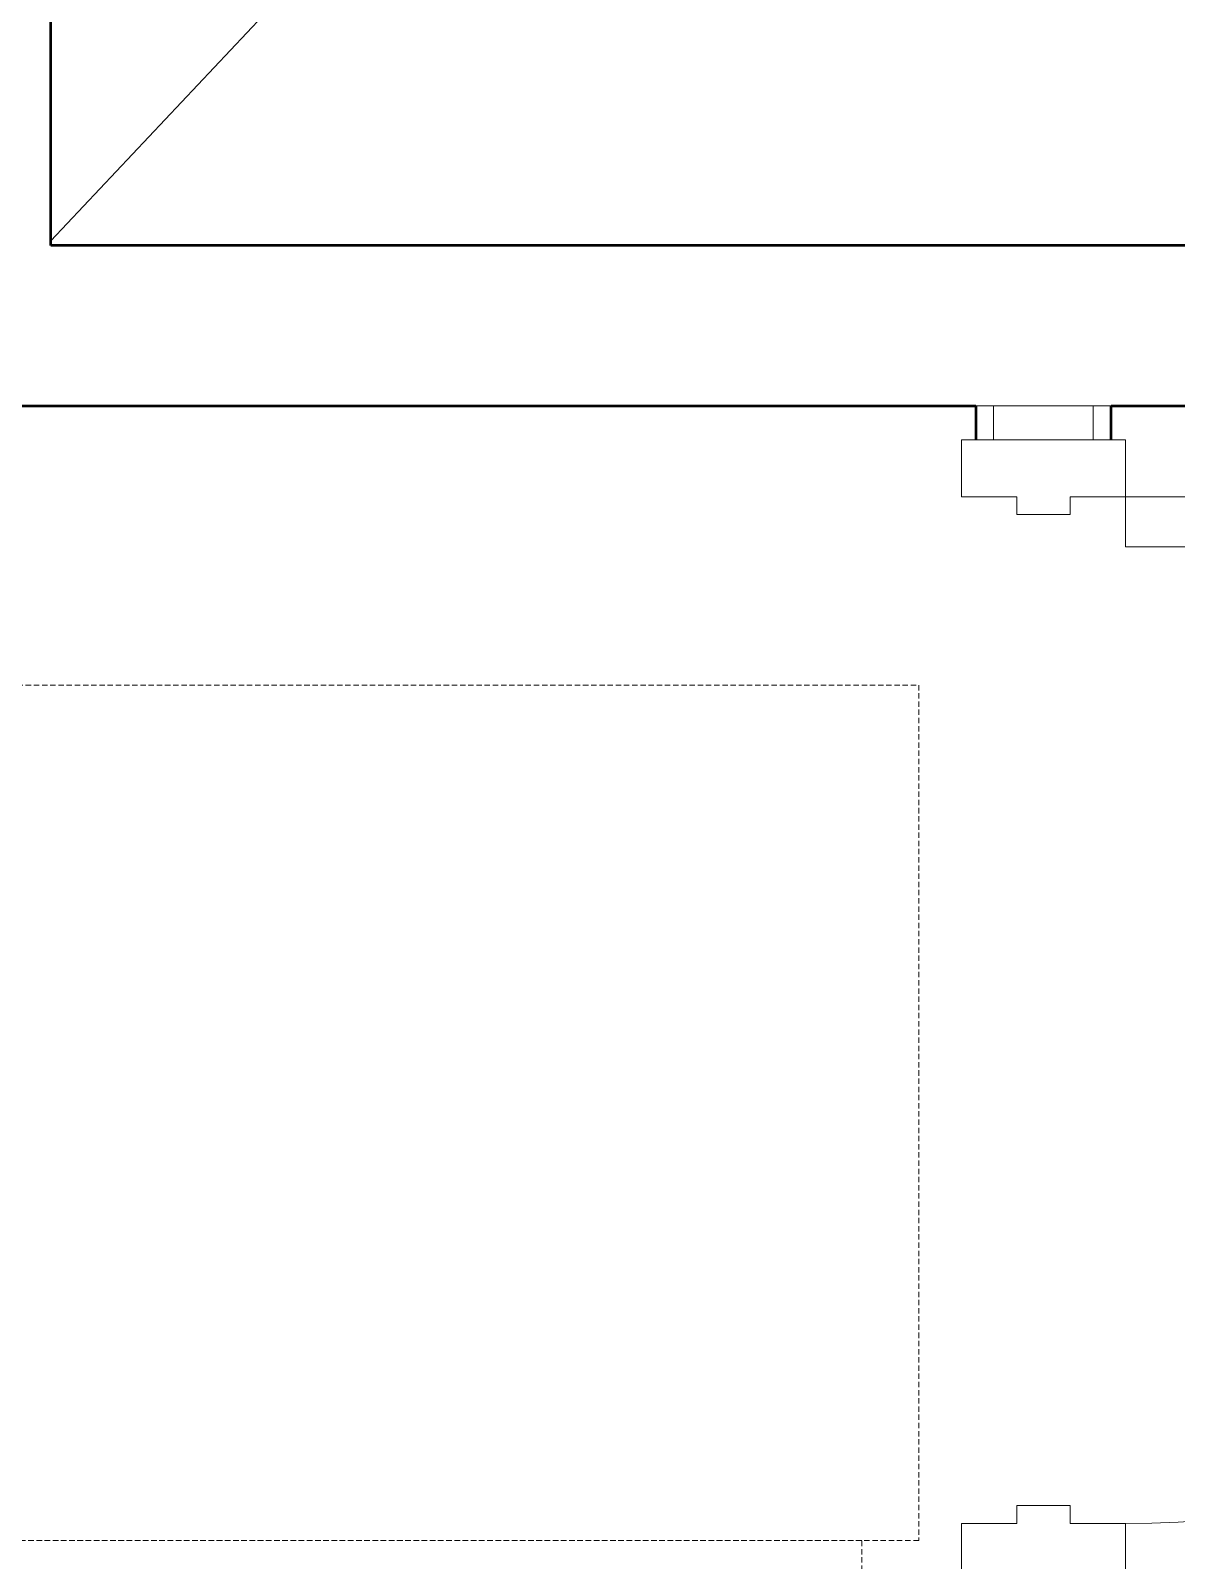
# Model space of a CAD drawing. Header units: inches. Extents: x -4235 to -464, y 9767 to 12463.
# Drawn here: x -2750.3 to -2710.1, y 11908.9 to 11962.5 of the extents above; entities that cross this region are included whole.
import ezdxf

# ---------------------------------------------------------------- set-up
doc = ezdxf.new("R2010")
doc.units = ezdxf.units.IN
doc.header["$MEASUREMENT"] = 0
doc.linetypes.add('Hidden', pattern=[0.28125, 0.1875, -0.09375])
for name, color, linetype, lineweight in [('0-1', 7, 'Continuous', 5), ('0-3', 90, 'Continuous', 20), ('A-DOOR-1', 90, 'Continuous', 20), ('A-DOOR-2', 7, 'Continuous', 9), ('A-DOOR-FRAM-1', 90, 'Continuous', 20), ('A-FLOR-5', 254, 'Continuous', 13), ('A-WALL-3', 50, 'Continuous', 13), ('I-WALL-1', 250, 'Continuous', 50), ('P-SANR-FIXT-1', 7, 'Hidden', 9), ('S-FNDN-2', 250, 'Continuous', 50)]:
    doc.layers.add(name, color=color, linetype=linetype, lineweight=lineweight)

# ---------------------------------------------------------------- blocks, each defined once
blk = doc.blocks.new('Plbg-Sink Wall Mounted-UH - Sink-403447-BACKGROUND - BASEMENT')
at = {"layer": 'P-SANR-FIXT-1'}
for p, q in [((-15, -58), (-15, -10)), ((15, -10), (15, -58)), ((15, -58), (-15, -58))]:
    blk.add_line(p, q, dxfattribs=at)
blk = doc.blocks.new('Plbg-Toilet Wall Mount FV-UH - _ALL_ADA-2016927-BACKGROUND - BASEMENT')
at = {"layer": 'P-SANR-FIXT-1'}
for p, q in [((42, -56), (42, 0)), ((-18, -56), (42, -56))]:
    blk.add_line(p, q, dxfattribs=at)
blk = doc.blocks.new('HOLLOW METAL - COMMON_3-0 x 7-0 - WD DOOR-2211292-BACKGROUND - BASEMENT')
at = {"layer": 'A-DOOR-1'}
for p, q in [((16.25, -3.125), (18, -3.125)), ((16.25, -39.125), (16.25, -3.125)), ((18, -3.125), (18, -39.125)), ((18, -39.125), (16.25, -39.125))]:
    blk.add_line(p, q, dxfattribs=at)
at = {"layer": 'A-DOOR-2'}
blk.add_arc((18, -3.125), 36, 180, 270, dxfattribs=at)
at = {"layer": 'A-DOOR-FRAM-1'}
for p, q in [((-20, 2.625), (-18, 2.625)), ((-20, -3.125), (-20, 2.625)), ((-18, 2.625), (-18, 0.6875)), ((18, 2.625), (20, 2.625)), ((18, 0.6875), (18, 2.625)), ((20, 2.625), (20, -3.125)), ((-18, 0.6875), (-17.375, 0.6875)), ((-17.375, 0.6875), (-17.375, -1.1875)), ((17.375, 0.6875), (18, 0.6875)), ((17.375, -1.1875), (17.375, 0.6875)), ((-18, -1.1875), (-18, -3.125)), ((-17.375, -1.1875), (-18, -1.1875)), ((18, -1.1875), (17.375, -1.1875)), ((18, -3.125), (18, -1.1875)), ((-18, -3.125), (-20, -3.125)), ((20, -3.125), (18, -3.125))]:
    blk.add_line(p, q, dxfattribs=at)
blk = doc.blocks.new('CTR - 1st Phase - Common Walls_rvt-1-BACKGROUND - BASEMENT')
at = {"layer": 'A-WALL-3'}
for p, q in [((-2716.474, 11949.352), (-2717.099, 11949.352)), ((-2717.099, 11949.352), (-2716.474, 11949.352)), ((-2712.974, 11949.352), (-2716.474, 11949.352)), ((-2716.474, 11949.352), (-2716.474, 11948.164)), ((-2716.474, 11949.352), (-2712.974, 11949.352)), ((-2712.349, 11949.352), (-2712.974, 11949.352)), ((-2712.974, 11949.352), (-2712.974, 11948.164)), ((-2712.974, 11949.352), (-2712.349, 11949.352))]:
    blk.add_line(p, q, dxfattribs=at)
at = {"layer": 'I-WALL-1'}
for p, q in [((-2717.099, 11949.352), (-2717.099, 11948.164)), ((-2712.349, 11948.164), (-2712.349, 11949.352))]:
    blk.add_line(p, q, dxfattribs=at)
at = {"layer": 'S-FNDN-2'}
for p, q in [((-2749.536, 11954.977), (-2749.536, 12077.627)), ((-2683.386, 11954.977), (-2749.536, 11954.977)), ((-2755.161, 11949.352), (-2717.099, 11949.352)), ((-2712.349, 11949.352), (-2683.386, 11949.352))]:
    blk.add_line(p, q, dxfattribs=at)
at = {"layer": '0-3'}
for name, p, rotation in [('HOLLOW METAL - COMMON_3-0 x 7-0 - WD DOOR-2211292-BACKGROUND - BASEMENT', (-2714.974, 11928.164), 89.99999999999991), ('Plbg-Sink Wall Mounted-UH - Sink-403447-BACKGROUND - BASEMENT', (-2777.099, 11924.564), 89.99999999999855), ('Plbg-Toilet Wall Mount FV-UH - _ALL_ADA-2016927-BACKGROUND - BASEMENT', (-2777.099, 11867.564), 89.99999999999834)]:
    blk.add_blockref(name, p, dxfattribs=dict(at, rotation=rotation))

msp = doc.modelspace()

# ---------------------------------------------------------------- linework, layer by layer
at = {"layer": 'A-FLOR-5'}
msp.add_line((-2749.536, 11955.147), (-2697.322, 12010.545), dxfattribs=at)

# ---------------------------------------------------------------- block references
at = {"layer": '0-1'}
msp.add_blockref('CTR - 1st Phase - Common Walls_rvt-1-BACKGROUND - BASEMENT', (0, 0), dxfattribs=at)

doc.saveas('drawing.dxf')
